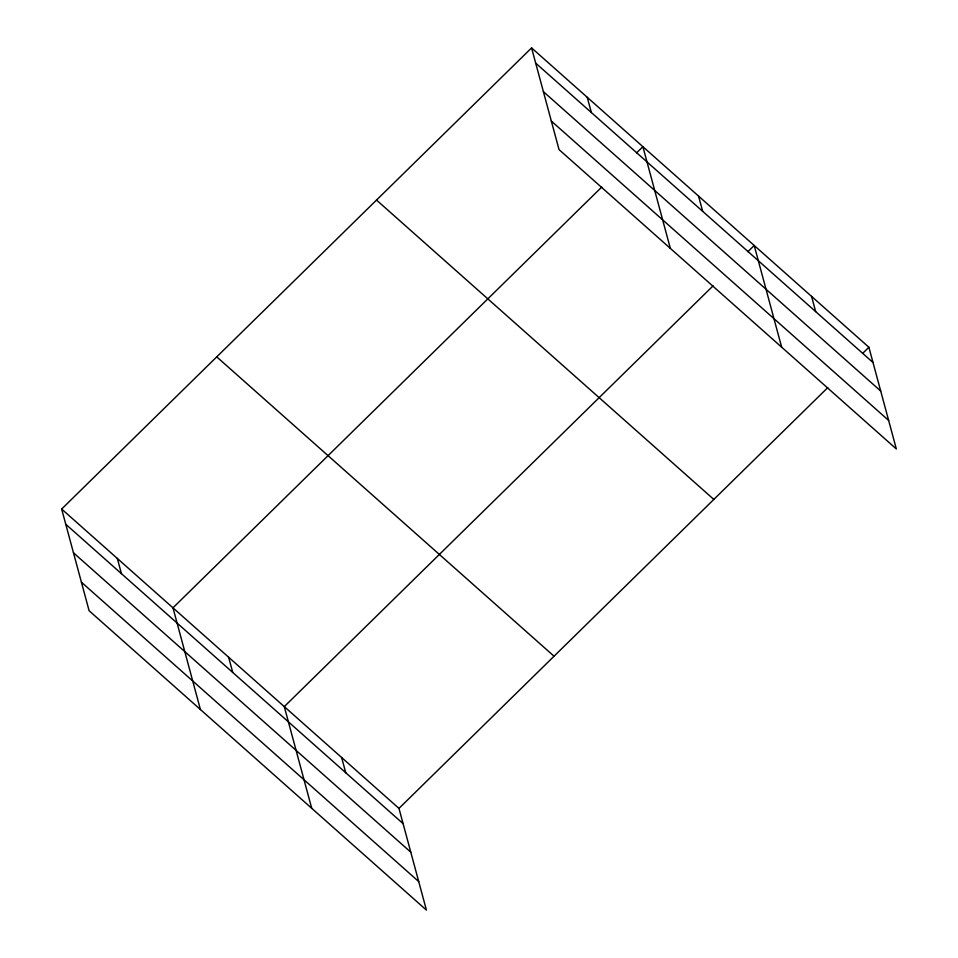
<?xml version="1.0" encoding="UTF-8"?>
<svg xmlns="http://www.w3.org/2000/svg" width="958" height="958" viewBox="0 0 958 958"><rect width="100%" height="100%" fill="white"/><g stroke="black" fill="none" stroke-linecap="round" stroke-linejoin="round"><path stroke-width="1.44" d="M61.659 509.045L398.971 808.396L426.418 910.1L89.106 610.737L61.659 509.045L531.582 47.9L868.894 347.263L896.341 448.955L559.029 149.604L531.582 47.9M601.756 187.061L172.979 607.827L200.414 709.531M636.567 152.897L642.902 146.694L670.337 248.385M713.075 285.855L284.286 706.621L311.721 808.312M747.887 251.691L754.209 245.476L781.656 347.179M398.971 808.396L827.76 387.631M862.571 353.466L868.894 347.263M535.702 63.132L873.001 362.495M543.402 91.669L880.701 391.02M551.329 121.067L888.641 420.43M376.518 200.078L713.818 499.429M216.736 356.867L554.047 656.218M65.767 524.265L403.079 823.629M73.467 552.802L410.778 852.165M81.406 582.201L418.718 881.564M811.558 296.369L815.665 311.601M698.562 196.079L702.669 211.311M587.242 97.297L591.349 112.529M341.623 757.503L345.742 772.735M228.627 657.224L232.734 672.456M117.319 558.43L121.427 573.662"/></g></svg>
